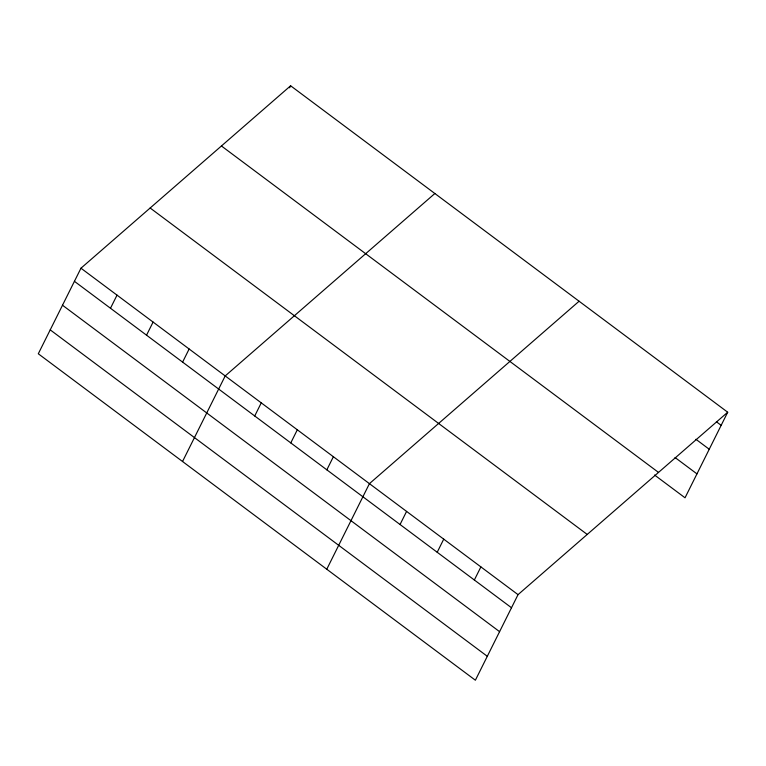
<?xml version="1.0" encoding="UTF-8"?>
<svg xmlns="http://www.w3.org/2000/svg" width="766" height="766" viewBox="0 0 766 766"><rect width="100%" height="100%" fill="white"/><g stroke="black" fill="none" stroke-linecap="round" stroke-linejoin="round"><path stroke-width="1.15" d="M80.966 268.205L38.3 353.777L475.38 680.218L518.036 594.646L727.7 412.223L290.62 85.782L80.966 268.205L518.036 594.646M110.486 308.248L117.026 295.14M146.545 335.182L153.085 322.074M289.615 87.803L290.62 85.782M182.605 362.117L189.135 348.999M182.538 461.505L225.194 375.934L434.858 193.511M254.724 415.976L261.254 402.868M290.783 442.911L297.313 429.793M326.843 469.836L333.373 456.728M326.776 569.224L369.432 483.652L579.096 301.23M400.053 524.519L406.583 511.401M437.204 552.267L443.734 539.149M474.355 580.006L480.885 566.897M727.7 412.223L685.034 497.795L654.557 475.025M716.402 421.779L721.16 425.331M695.901 439.282L709.239 449.249M675.047 457.513L696.955 473.876M221.431 145.98L658.511 472.421M150.155 208.007L587.225 534.448M74.426 281.323L511.506 607.754M62.506 305.232L499.585 631.672M50.221 329.868L487.3 656.299"/></g></svg>
